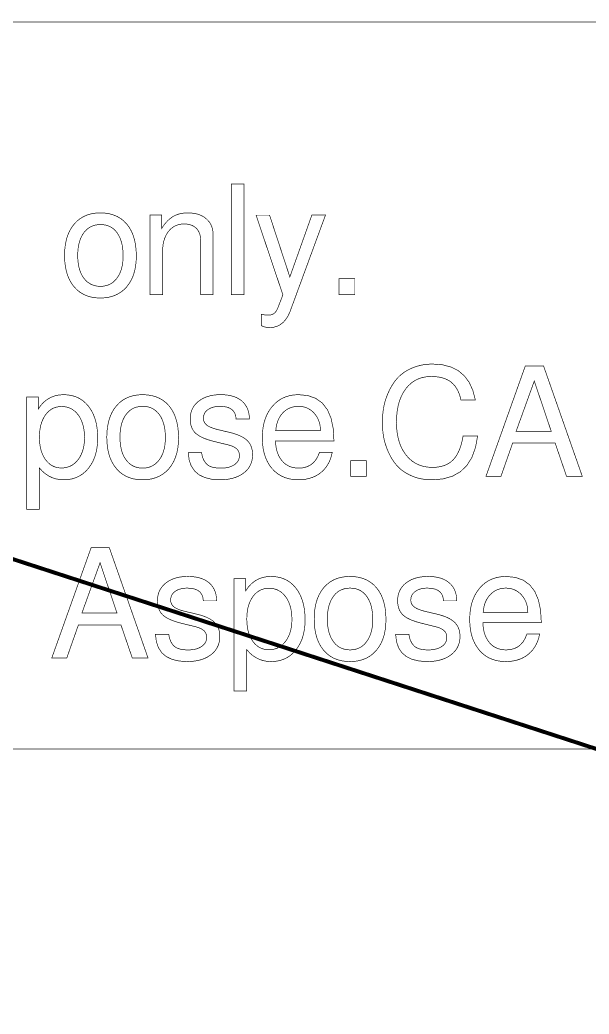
# Model space of a CAD drawing. Extents: x 0 to 840, y 0 to 273.
# Drawn here: x 99.7 to 134, y 213.6 to 273.4 of the extents above; entities that cross this region are included whole.
import ezdxf

# ---------------------------------------------------------------- set-up
doc = ezdxf.new("R2010")
doc.units = 0
doc.linetypes.add('1', pattern=[60.929508, 30.464754, -30.464754])
doc.layers.get('0').update_dxf_attribs({"linetype": 'CONTINUOUS'})

msp = doc.modelspace()

# ---------------------------------------------------------------- linework, layer by layer
at = {"color": 7, "linetype": '1', "const_width": 0.239}
msp.add_lwpolyline([(0, 273.254), (840.158, 0)], dxfattribs=at)
msp.add_lwpolyline([(0, 273.254), (840.158, 0)], dxfattribs=at)
at = {"color": 7, "const_width": 0.0392}
for points in [[(0, 273.254), (179.027, 273.254), (179.027, 229.533), (0, 229.533), (0, 273.254)], [(113.223, 263.499), (113.223, 256.859), (112.458, 256.859), (112.458, 263.499), (113.223, 263.499)], [(104.579, 261.768), (104.579, 261.768), (104.579, 261.768), (104.864, 261.754), (105.13, 261.713), (105.377, 261.644), (105.605, 261.547), (105.815, 261.422), (106.005, 261.27), (106.177, 261.09), (106.177, 261.09), (106.177, 261.09), (106.177, 261.09), (106.328, 260.884), (106.456, 260.656), (106.561, 260.405), (106.642, 260.131), (106.7, 259.834), (106.735, 259.515), (106.747, 259.172), (106.747, 259.172), (106.747, 259.172), (106.747, 259.172), (106.735, 258.847), (106.699, 258.542), (106.64, 258.257), (106.558, 257.993), (106.452, 257.749), (106.322, 257.526), (106.169, 257.323), (106.169, 257.323), (106.169, 257.323), (106.169, 257.323), (105.995, 257.144), (105.803, 256.993), (105.595, 256.869), (105.369, 256.773), (105.126, 256.704), (104.866, 256.663), (104.588, 256.649), (104.588, 256.649), (104.588, 256.649), (104.588, 256.649), (104.306, 256.663), (104.042, 256.705), (103.796, 256.774), (103.569, 256.871), (103.36, 256.996), (103.17, 257.148), (102.998, 257.328), (102.998, 257.328), (102.998, 257.328), (102.998, 257.328), (102.847, 257.533), (102.72, 257.759), (102.615, 258.006), (102.534, 258.275), (102.476, 258.565), (102.441, 258.876), (102.429, 259.209), (102.429, 259.209), (102.429, 259.209), (102.429, 259.209), (102.441, 259.542), (102.476, 259.853), (102.534, 260.144), (102.616, 260.412), (102.722, 260.66), (102.851, 260.885), (103.003, 261.09), (103.003, 261.09), (103.003, 261.09), (103.003, 261.09), (103.175, 261.27), (103.366, 261.422), (103.573, 261.547), (103.798, 261.644), (104.041, 261.713), (104.301, 261.755), (104.579, 261.768)], [(107.567, 261.632), (108.268, 261.632), (108.268, 260.83), (108.268, 260.83), (108.268, 260.83), (108.36, 260.968), (108.454, 261.093), (108.55, 261.208), (108.649, 261.311), (108.749, 261.402), (108.851, 261.482), (108.956, 261.55), (108.956, 261.55), (108.956, 261.55), (108.956, 261.55), (109.065, 261.608), (109.18, 261.657), (109.301, 261.697), (109.429, 261.728), (109.564, 261.75), (109.705, 261.764), (109.853, 261.768), (109.853, 261.768), (109.853, 261.768), (109.853, 261.768), (110.045, 261.761), (110.225, 261.739), (110.394, 261.703), (110.552, 261.652), (110.698, 261.587), (110.832, 261.508), (110.955, 261.413), (110.955, 261.413), (110.955, 261.413), (110.955, 261.413), (111.064, 261.307), (111.156, 261.191), (111.231, 261.065), (111.289, 260.93), (111.331, 260.785), (111.356, 260.63), (111.365, 260.466), (111.365, 260.466), (111.365, 256.859), (110.609, 256.859), (110.609, 260.165), (110.609, 260.165), (110.609, 260.165), (110.603, 260.284), (110.587, 260.396), (110.56, 260.501), (110.522, 260.598), (110.474, 260.689), (110.415, 260.773), (110.344, 260.849), (110.344, 260.849), (110.344, 260.849), (110.344, 260.849), (110.265, 260.917), (110.178, 260.974), (110.083, 261.021), (109.98, 261.057), (109.869, 261.083), (109.751, 261.099), (109.625, 261.104), (109.625, 261.104), (109.625, 261.104), (109.625, 261.104), (109.463, 261.095), (109.31, 261.068), (109.167, 261.023), (109.033, 260.96), (108.908, 260.878), (108.793, 260.779), (108.687, 260.662), (108.687, 260.662), (108.687, 260.662), (108.687, 260.662), (108.593, 260.53), (108.513, 260.386), (108.448, 260.231), (108.397, 260.063), (108.36, 259.885), (108.339, 259.694), (108.331, 259.492), (108.331, 259.492), (108.331, 256.859), (107.567, 256.859), (107.567, 261.632)], [(117.303, 261.632), (118.123, 261.632), (116.001, 255.857), (116.001, 255.857), (116.001, 255.857), (115.884, 255.596), (115.748, 255.375), (115.592, 255.195), (115.416, 255.054), (115.221, 254.954), (115.006, 254.893), (114.771, 254.873), (114.771, 254.873), (114.771, 254.873), (114.771, 254.873), (114.691, 254.876), (114.614, 254.883), (114.539, 254.895), (114.466, 254.912), (114.395, 254.934), (114.327, 254.96), (114.261, 254.992), (114.261, 254.992), (114.261, 255.675), (114.261, 255.675), (114.261, 255.675), (114.329, 255.66), (114.394, 255.648), (114.455, 255.638), (114.512, 255.63), (114.565, 255.625), (114.615, 255.621), (114.661, 255.62), (114.661, 255.62), (114.661, 255.62), (114.661, 255.62), (114.727, 255.622), (114.788, 255.629), (114.846, 255.639), (114.899, 255.654), (114.948, 255.674), (114.993, 255.697), (115.035, 255.725), (115.035, 255.725), (115.035, 255.725), (115.035, 255.725), (115.073, 255.758), (115.11, 255.797), (115.145, 255.842), (115.179, 255.894), (115.211, 255.951), (115.242, 256.015), (115.271, 256.084), (115.271, 256.084), (115.562, 256.84), (113.95, 261.631), (114.761, 261.631), (115.981, 257.915), (117.303, 261.632)], [(104.587, 261.067), (104.411, 261.057), (104.245, 261.027), (104.091, 260.976), (103.948, 260.905), (103.816, 260.814), (103.695, 260.703), (103.585, 260.571), (103.585, 260.571), (103.585, 260.571), (103.585, 260.571), (103.489, 260.422), (103.407, 260.257), (103.34, 260.078), (103.288, 259.883), (103.251, 259.674), (103.229, 259.449), (103.221, 259.209), (103.221, 259.209), (103.221, 259.209), (103.221, 259.209), (103.229, 258.97), (103.251, 258.745), (103.288, 258.535), (103.34, 258.341), (103.407, 258.162), (103.489, 257.997), (103.585, 257.848), (103.585, 257.848), (103.585, 257.848), (103.585, 257.848), (103.695, 257.716), (103.816, 257.605), (103.948, 257.514), (104.091, 257.443), (104.245, 257.392), (104.411, 257.362), (104.587, 257.352), (104.587, 257.352), (104.587, 257.352), (104.587, 257.352), (104.762, 257.362), (104.925, 257.392), (105.078, 257.443), (105.221, 257.514), (105.353, 257.605), (105.474, 257.716), (105.585, 257.848), (105.585, 257.848), (105.585, 257.848), (105.585, 257.848), (105.683, 257.997), (105.766, 258.159), (105.833, 258.336), (105.886, 258.527), (105.924, 258.731), (105.946, 258.95), (105.954, 259.182), (105.954, 259.182), (105.954, 259.182), (105.954, 259.182), (105.946, 259.427), (105.924, 259.656), (105.888, 259.869), (105.836, 260.067), (105.77, 260.249), (105.689, 260.416), (105.594, 260.567), (105.594, 260.567), (105.594, 260.567), (105.594, 260.567), (105.485, 260.7), (105.365, 260.812), (105.233, 260.904), (105.089, 260.976), (104.934, 261.027), (104.766, 261.057), (104.587, 261.067)], [(119.89, 257.806), (119.89, 256.859), (118.943, 256.859), (118.943, 257.806), (119.89, 257.806)], [(121.548, 249.171), (121.548, 249.171), (121.548, 249.171), (121.549, 249.301), (121.554, 249.431), (121.562, 249.56), (121.573, 249.689), (121.587, 249.817), (121.605, 249.945), (121.625, 250.073), (121.625, 250.073), (121.625, 250.073), (121.625, 250.073), (121.65, 250.201), (121.681, 250.331), (121.718, 250.462), (121.76, 250.595), (121.808, 250.729), (121.862, 250.865), (121.921, 251.002), (121.921, 251.002), (121.921, 251.002), (121.921, 251.002), (121.986, 251.138), (122.055, 251.268), (122.128, 251.393), (122.205, 251.514), (122.287, 251.629), (122.373, 251.739), (122.463, 251.845), (122.463, 251.845), (122.463, 251.845), (122.463, 251.845), (122.56, 251.945), (122.666, 252.04), (122.782, 252.13), (122.907, 252.216), (123.041, 252.296), (123.185, 252.371), (123.337, 252.441), (123.337, 252.441), (123.337, 252.441), (123.337, 252.441), (123.498, 252.504), (123.664, 252.557), (123.836, 252.601), (124.013, 252.635), (124.197, 252.659), (124.386, 252.673), (124.581, 252.678), (124.581, 252.678), (124.581, 252.678), (124.581, 252.678), (125.164, 252.634), (125.674, 252.501), (126.112, 252.28), (126.478, 251.97), (126.771, 251.572), (126.992, 251.085), (127.14, 250.51), (127.14, 250.51), (126.275, 250.51), (126.275, 250.51), (126.275, 250.51), (126.227, 250.706), (126.168, 250.887), (126.098, 251.054), (126.016, 251.206), (125.922, 251.344), (125.817, 251.467), (125.701, 251.576), (125.701, 251.576), (125.701, 251.576), (125.701, 251.576), (125.571, 251.67), (125.426, 251.75), (125.267, 251.815), (125.092, 251.866), (124.903, 251.902), (124.699, 251.924), (124.48, 251.931), (124.48, 251.931), (124.48, 251.931), (124.48, 251.931), (124.212, 251.916), (123.961, 251.871), (123.727, 251.795), (123.509, 251.69), (123.307, 251.554), (123.123, 251.389), (122.954, 251.193), (122.954, 251.193), (122.954, 251.193), (122.954, 251.193), (122.806, 250.971), (122.68, 250.728), (122.577, 250.462), (122.497, 250.174), (122.44, 249.865), (122.406, 249.533), (122.394, 249.18), (122.394, 249.18), (122.394, 249.18), (122.394, 249.18), (122.406, 248.834), (122.442, 248.509), (122.501, 248.205), (122.584, 247.922), (122.691, 247.66), (122.822, 247.419), (122.977, 247.199), (122.977, 247.199), (122.977, 247.199), (122.977, 247.199), (123.152, 247.005), (123.343, 246.84), (123.552, 246.705), (123.777, 246.601), (124.019, 246.526), (124.277, 246.481), (124.553, 246.466), (124.553, 246.466), (124.553, 246.466), (124.553, 246.466), (124.779, 246.475), (124.99, 246.503), (125.185, 246.55), (125.364, 246.616), (125.528, 246.7), (125.677, 246.804), (125.809, 246.926), (125.809, 246.926), (125.809, 246.926), (125.809, 246.926), (125.929, 247.067), (126.036, 247.23), (126.132, 247.413), (126.217, 247.616), (126.29, 247.841), (126.351, 248.086), (126.401, 248.351), (126.401, 248.351), (127.276, 248.351), (127.276, 248.351), (127.276, 248.351), (127.146, 247.653), (126.93, 247.062), (126.627, 246.578), (126.236, 246.202), (125.759, 245.934), (125.195, 245.772), (124.543, 245.719), (124.543, 245.719), (124.543, 245.719), (124.543, 245.719), (124.351, 245.723), (124.164, 245.738), (123.984, 245.761), (123.809, 245.794), (123.639, 245.837), (123.476, 245.889), (123.318, 245.951), (123.318, 245.951), (123.318, 245.951), (123.318, 245.951), (123.168, 246.02), (123.026, 246.093), (122.894, 246.172), (122.77, 246.256), (122.656, 246.345), (122.55, 246.439), (122.453, 246.538), (122.453, 246.538), (122.453, 246.538), (122.453, 246.538), (122.363, 246.642), (122.277, 246.751), (122.196, 246.865), (122.119, 246.984), (122.047, 247.108), (121.979, 247.237), (121.915, 247.371), (121.915, 247.371), (121.915, 247.371), (121.915, 247.371), (121.857, 247.507), (121.804, 247.641), (121.757, 247.774), (121.715, 247.904), (121.679, 248.033), (121.649, 248.161), (121.624, 248.287), (121.624, 248.287), (121.624, 248.287), (121.624, 248.287), (121.603, 248.412), (121.586, 248.537), (121.572, 248.663), (121.561, 248.79), (121.553, 248.916), (121.549, 249.044), (121.548, 249.171)], [(131.941, 247.923), (129.381, 247.923), (128.68, 245.929), (127.778, 245.929), (130.146, 252.569), (131.24, 252.569), (133.571, 245.929), (132.624, 245.929), (131.941, 247.923)], [(130.684, 251.658), (129.591, 248.634), (131.704, 248.634), (130.684, 251.658)], [(100.152, 243.943), (100.152, 250.701), (100.854, 250.701), (100.854, 249.982), (100.854, 249.982), (100.854, 249.982), (101.016, 250.209), (101.197, 250.401), (101.396, 250.558), (101.613, 250.68), (101.849, 250.768), (102.103, 250.82), (102.375, 250.838), (102.375, 250.838), (102.375, 250.838), (102.375, 250.838), (102.637, 250.823), (102.884, 250.78), (103.114, 250.709), (103.328, 250.609), (103.526, 250.48), (103.707, 250.322), (103.873, 250.136), (103.873, 250.136), (103.873, 250.136), (103.873, 250.136), (104.019, 249.926), (104.143, 249.695), (104.244, 249.443), (104.323, 249.171), (104.379, 248.879), (104.413, 248.566), (104.424, 248.233), (104.424, 248.233), (104.424, 248.233), (104.424, 248.233), (104.413, 247.917), (104.378, 247.619), (104.321, 247.34), (104.241, 247.079), (104.138, 246.836), (104.012, 246.612), (103.864, 246.407), (103.864, 246.407), (103.864, 246.407), (103.864, 246.407), (103.696, 246.224), (103.514, 246.07), (103.318, 245.944), (103.106, 245.845), (102.88, 245.775), (102.639, 245.733), (102.384, 245.719), (102.384, 245.719), (102.384, 245.719), (102.384, 245.719), (102.138, 245.734), (101.904, 245.777), (101.682, 245.85), (101.472, 245.951), (101.275, 246.081), (101.09, 246.241), (100.917, 246.429), (100.917, 246.429), (100.917, 243.943), (100.152, 243.943)], [(107.12, 250.838), (107.12, 250.838), (107.12, 250.838), (107.405, 250.824), (107.671, 250.783), (107.918, 250.714), (108.146, 250.617), (108.356, 250.492), (108.547, 250.34), (108.719, 250.159), (108.719, 250.159), (108.719, 250.159), (108.719, 250.159), (108.87, 249.954), (108.998, 249.726), (109.102, 249.475), (109.183, 249.201), (109.241, 248.904), (109.276, 248.585), (109.288, 248.242), (109.288, 248.242), (109.288, 248.242), (109.288, 248.242), (109.276, 247.917), (109.241, 247.612), (109.182, 247.327), (109.099, 247.063), (108.993, 246.819), (108.863, 246.596), (108.71, 246.393), (108.71, 246.393), (108.71, 246.393), (108.71, 246.393), (108.536, 246.214), (108.345, 246.063), (108.136, 245.939), (107.91, 245.843), (107.667, 245.774), (107.407, 245.733), (107.129, 245.719), (107.129, 245.719), (107.129, 245.719), (107.129, 245.719), (106.847, 245.733), (106.583, 245.774), (106.337, 245.844), (106.11, 245.941), (105.902, 246.065), (105.711, 246.218), (105.54, 246.398), (105.54, 246.398), (105.54, 246.398), (105.54, 246.398), (105.389, 246.602), (105.261, 246.828), (105.156, 247.076), (105.075, 247.344), (105.017, 247.635), (104.982, 247.946), (104.97, 248.279), (104.97, 248.279), (104.97, 248.279), (104.97, 248.279), (104.982, 248.612), (105.017, 248.923), (105.076, 249.213), (105.158, 249.482), (105.263, 249.729), (105.392, 249.955), (105.544, 250.16), (105.544, 250.16), (105.544, 250.16), (105.544, 250.16), (105.717, 250.34), (105.907, 250.492), (106.115, 250.617), (106.34, 250.714), (106.582, 250.783), (106.843, 250.824), (107.12, 250.838)], [(110.673, 247.35), (110.673, 247.35), (110.673, 247.35), (110.692, 247.231), (110.719, 247.119), (110.754, 247.015), (110.796, 246.918), (110.846, 246.828), (110.903, 246.746), (110.968, 246.671), (110.968, 246.671), (110.968, 246.671), (110.968, 246.671), (111.045, 246.604), (111.138, 246.548), (111.246, 246.502), (111.371, 246.466), (111.511, 246.441), (111.667, 246.426), (111.838, 246.42), (111.838, 246.42), (111.838, 246.42), (111.838, 246.42), (111.977, 246.425), (112.108, 246.437), (112.232, 246.458), (112.347, 246.487), (112.454, 246.525), (112.553, 246.571), (112.644, 246.625), (112.644, 246.625), (112.644, 246.625), (112.644, 246.625), (112.725, 246.687), (112.794, 246.753), (112.85, 246.825), (112.893, 246.903), (112.924, 246.986), (112.943, 247.074), (112.949, 247.168), (112.949, 247.168), (112.949, 247.168), (112.949, 247.168), (112.946, 247.241), (112.935, 247.31), (112.917, 247.374), (112.893, 247.434), (112.861, 247.489), (112.822, 247.54), (112.776, 247.587), (112.776, 247.587), (112.776, 247.587), (112.776, 247.587), (112.722, 247.63), (112.66, 247.67), (112.588, 247.708), (112.507, 247.743), (112.417, 247.775), (112.319, 247.805), (112.211, 247.833), (112.211, 247.833), (111.501, 248.006), (111.501, 248.006), (111.501, 248.006), (111.27, 248.065), (111.059, 248.129), (110.869, 248.197), (110.701, 248.269), (110.553, 248.345), (110.427, 248.426), (110.321, 248.511), (110.321, 248.511), (110.321, 248.511), (110.321, 248.511), (110.233, 248.604), (110.159, 248.707), (110.098, 248.82), (110.05, 248.945), (110.016, 249.08), (109.996, 249.225), (109.989, 249.381), (109.989, 249.381), (109.989, 249.381), (109.989, 249.381), (109.999, 249.566), (110.03, 249.739), (110.081, 249.902), (110.153, 250.053), (110.245, 250.194), (110.357, 250.324), (110.49, 250.442), (110.49, 250.442), (110.49, 250.442), (110.49, 250.442), (110.64, 250.547), (110.803, 250.636), (110.98, 250.709), (111.17, 250.766), (111.373, 250.806), (111.59, 250.831), (111.82, 250.839), (111.82, 250.839), (111.82, 250.839), (111.82, 250.839), (112.049, 250.831), (112.262, 250.807), (112.46, 250.768), (112.642, 250.714), (112.809, 250.643), (112.96, 250.558), (113.095, 250.456), (113.095, 250.456), (113.095, 250.456), (113.095, 250.456), (113.214, 250.34), (113.314, 250.212), (113.397, 250.07), (113.462, 249.915), (113.509, 249.747), (113.539, 249.566), (113.55, 249.372), (113.55, 249.372), (112.749, 249.372), (112.749, 249.372), (112.749, 249.372), (112.723, 249.575), (112.66, 249.747), (112.56, 249.887), (112.423, 249.997), (112.25, 250.075), (112.04, 250.122), (111.792, 250.137), (111.792, 250.137), (111.792, 250.137), (111.792, 250.137), (111.664, 250.133), (111.543, 250.121), (111.43, 250.101), (111.324, 250.073), (111.227, 250.037), (111.137, 249.993), (111.055, 249.942), (111.055, 249.942), (111.055, 249.942), (111.055, 249.942), (110.983, 249.883), (110.921, 249.819), (110.871, 249.749), (110.832, 249.674), (110.804, 249.594), (110.787, 249.509), (110.782, 249.418), (110.782, 249.418), (110.782, 249.418), (110.782, 249.418), (110.786, 249.347), (110.799, 249.28), (110.82, 249.217), (110.85, 249.158), (110.888, 249.102), (110.935, 249.051), (110.991, 249.004), (110.991, 249.004), (110.991, 249.004), (110.991, 249.004), (111.056, 248.959), (111.132, 248.916), (111.217, 248.876), (111.314, 248.838), (111.42, 248.801), (111.537, 248.767), (111.665, 248.734), (111.665, 248.734), (112.393, 248.561), (112.393, 248.561), (112.393, 248.561), (112.588, 248.509), (112.767, 248.451), (112.93, 248.387), (113.077, 248.318), (113.208, 248.242), (113.323, 248.161), (113.422, 248.074), (113.422, 248.074), (113.422, 248.074), (113.422, 248.074), (113.507, 247.98), (113.579, 247.877), (113.637, 247.766), (113.683, 247.645), (113.715, 247.516), (113.735, 247.378), (113.741, 247.232), (113.741, 247.232), (113.741, 247.232), (113.741, 247.232), (113.73, 247.04), (113.698, 246.859), (113.644, 246.69), (113.567, 246.533), (113.47, 246.387), (113.35, 246.253), (113.209, 246.13), (113.209, 246.13), (113.209, 246.13), (113.209, 246.13), (113.049, 246.021), (112.874, 245.929), (112.684, 245.854), (112.479, 245.795), (112.259, 245.753), (112.024, 245.728), (111.774, 245.72), (111.774, 245.72), (111.774, 245.72), (111.774, 245.72), (111.282, 245.753), (110.864, 245.853), (110.519, 246.019), (110.247, 246.252), (110.048, 246.552), (109.923, 246.918), (109.87, 247.35), (109.87, 247.35), (110.673, 247.35)], [(118.633, 248.06), (115.117, 248.06), (115.117, 248.06), (115.117, 248.06), (115.13, 247.853), (115.156, 247.658), (115.197, 247.475), (115.253, 247.304), (115.322, 247.146), (115.406, 247), (115.505, 246.867), (115.505, 246.867), (115.505, 246.867), (115.505, 246.867), (115.616, 246.748), (115.738, 246.648), (115.872, 246.566), (116.017, 246.502), (116.173, 246.457), (116.341, 246.43), (116.52, 246.42), (116.52, 246.42), (116.52, 246.42), (116.52, 246.42), (116.773, 246.44), (117.001, 246.499), (117.204, 246.596), (117.383, 246.733), (117.536, 246.908), (117.664, 247.123), (117.768, 247.377), (117.768, 247.377), (118.533, 247.377), (118.533, 247.377), (118.533, 247.377), (118.483, 247.16), (118.418, 246.957), (118.336, 246.769), (118.238, 246.595), (118.125, 246.434), (117.995, 246.288), (117.85, 246.156), (117.85, 246.156), (117.85, 246.156), (117.85, 246.156), (117.69, 246.04), (117.52, 245.942), (117.337, 245.862), (117.143, 245.799), (116.938, 245.755), (116.721, 245.728), (116.492, 245.719), (116.492, 245.719), (116.492, 245.719), (116.492, 245.719), (116.215, 245.733), (115.954, 245.774), (115.711, 245.844), (115.484, 245.941), (115.275, 246.065), (115.083, 246.218), (114.908, 246.398), (114.908, 246.398), (114.908, 246.398), (114.908, 246.398), (114.753, 246.602), (114.622, 246.826), (114.515, 247.071), (114.432, 247.335), (114.372, 247.621), (114.337, 247.926), (114.325, 248.251), (114.325, 248.251), (114.325, 248.251), (114.325, 248.251), (114.337, 248.578), (114.373, 248.885), (114.434, 249.172), (114.52, 249.441), (114.629, 249.691), (114.763, 249.921), (114.922, 250.132), (114.922, 250.132), (114.922, 250.132), (114.922, 250.132), (115.1, 250.32), (115.295, 250.478), (115.506, 250.608), (115.733, 250.709), (115.976, 250.781), (116.235, 250.824), (116.511, 250.838), (116.511, 250.838), (116.511, 250.838), (116.511, 250.838), (117.074, 250.781), (117.55, 250.611), (117.94, 250.328), (118.243, 249.931), (118.46, 249.421), (118.59, 248.797), (118.633, 248.06)], [(102.247, 250.127), (102.08, 250.117), (101.923, 250.086), (101.775, 250.035), (101.637, 249.962), (101.509, 249.87), (101.39, 249.756), (101.281, 249.622), (101.281, 249.622), (101.281, 249.622), (101.281, 249.622), (101.185, 249.471), (101.103, 249.306), (101.036, 249.128), (100.984, 248.936), (100.947, 248.73), (100.925, 248.511), (100.917, 248.279), (100.917, 248.279), (100.917, 248.279), (100.917, 248.279), (100.925, 248.046), (100.947, 247.827), (100.984, 247.622), (101.036, 247.43), (101.103, 247.251), (101.185, 247.087), (101.281, 246.935), (101.281, 246.935), (101.281, 246.935), (101.281, 246.935), (101.39, 246.801), (101.509, 246.688), (101.637, 246.595), (101.775, 246.523), (101.923, 246.471), (102.08, 246.44), (102.247, 246.43), (102.247, 246.43), (102.247, 246.43), (102.247, 246.43), (102.419, 246.44), (102.582, 246.471), (102.734, 246.523), (102.878, 246.595), (103.011, 246.688), (103.135, 246.801), (103.249, 246.935), (103.249, 246.935), (103.249, 246.935), (103.249, 246.935), (103.35, 247.086), (103.436, 247.249), (103.507, 247.425), (103.561, 247.613), (103.6, 247.813), (103.624, 248.026), (103.631, 248.251), (103.631, 248.251), (103.631, 248.251), (103.631, 248.251), (103.624, 248.489), (103.601, 248.712), (103.562, 248.922), (103.508, 249.117), (103.439, 249.298), (103.354, 249.465), (103.253, 249.618), (103.253, 249.618), (103.253, 249.618), (103.253, 249.618), (103.14, 249.753), (103.017, 249.868), (102.883, 249.961), (102.74, 250.034), (102.586, 250.086), (102.421, 250.117), (102.247, 250.127)], [(107.129, 250.137), (106.952, 250.127), (106.787, 250.097), (106.632, 250.046), (106.489, 249.975), (106.357, 249.884), (106.236, 249.773), (106.127, 249.641), (106.127, 249.641), (106.127, 249.641), (106.127, 249.641), (106.03, 249.492), (105.948, 249.327), (105.881, 249.148), (105.829, 248.953), (105.792, 248.743), (105.77, 248.519), (105.762, 248.279), (105.762, 248.279), (105.762, 248.279), (105.762, 248.279), (105.77, 248.039), (105.792, 247.815), (105.829, 247.605), (105.881, 247.411), (105.948, 247.231), (106.03, 247.067), (106.127, 246.918), (106.127, 246.918), (106.127, 246.918), (106.127, 246.918), (106.236, 246.786), (106.357, 246.675), (106.489, 246.583), (106.632, 246.513), (106.787, 246.462), (106.952, 246.431), (107.129, 246.421), (107.129, 246.421), (107.129, 246.421), (107.129, 246.421), (107.303, 246.431), (107.467, 246.462), (107.62, 246.513), (107.762, 246.583), (107.894, 246.675), (108.016, 246.786), (108.126, 246.918), (108.126, 246.918), (108.126, 246.918), (108.126, 246.918), (108.224, 247.066), (108.307, 247.229), (108.375, 247.406), (108.427, 247.596), (108.465, 247.801), (108.487, 248.02), (108.495, 248.252), (108.495, 248.252), (108.495, 248.252), (108.495, 248.252), (108.488, 248.497), (108.466, 248.726), (108.429, 248.939), (108.377, 249.137), (108.311, 249.319), (108.231, 249.486), (108.135, 249.636), (108.135, 249.636), (108.135, 249.636), (108.135, 249.636), (108.027, 249.769), (107.906, 249.882), (107.774, 249.974), (107.63, 250.045), (107.475, 250.097), (107.308, 250.127), (107.129, 250.137)], [(117.823, 248.679), (117.823, 248.679), (117.823, 248.679), (117.815, 248.852), (117.792, 249.017), (117.754, 249.174), (117.701, 249.322), (117.632, 249.462), (117.548, 249.594), (117.449, 249.718), (117.449, 249.718), (117.449, 249.718), (117.449, 249.718), (117.338, 249.829), (117.219, 249.923), (117.092, 250), (116.957, 250.06), (116.814, 250.103), (116.662, 250.128), (116.502, 250.137), (116.502, 250.137), (116.502, 250.137), (116.502, 250.137), (116.342, 250.129), (116.191, 250.104), (116.047, 250.064), (115.912, 250.007), (115.785, 249.935), (115.666, 249.846), (115.555, 249.741), (115.555, 249.741), (115.555, 249.741), (115.555, 249.741), (115.455, 249.622), (115.368, 249.492), (115.295, 249.352), (115.235, 249.2), (115.189, 249.037), (115.155, 248.864), (115.135, 248.679), (117.823, 248.679)], [(120.582, 246.876), (120.582, 245.929), (119.635, 245.929), (119.635, 246.876), (120.582, 246.876)], [(105.822, 236.993), (103.263, 236.993), (102.561, 234.998), (101.659, 234.998), (104.028, 241.639), (105.121, 241.639), (107.453, 234.998), (106.505, 234.998), (105.822, 236.993)], [(104.565, 240.728), (103.472, 237.704), (105.586, 237.704), (104.565, 240.728)], [(108.701, 236.419), (108.701, 236.419), (108.701, 236.419), (108.72, 236.301), (108.747, 236.189), (108.782, 236.085), (108.824, 235.988), (108.874, 235.898), (108.931, 235.816), (108.996, 235.741), (108.996, 235.741), (108.996, 235.741), (108.996, 235.741), (109.073, 235.674), (109.166, 235.618), (109.274, 235.572), (109.399, 235.536), (109.539, 235.511), (109.695, 235.495), (109.866, 235.49), (109.866, 235.49), (109.866, 235.49), (109.866, 235.49), (110.005, 235.494), (110.136, 235.507), (110.26, 235.528), (110.375, 235.557), (110.482, 235.595), (110.581, 235.641), (110.672, 235.695), (110.672, 235.695), (110.672, 235.695), (110.672, 235.695), (110.753, 235.757), (110.822, 235.823), (110.878, 235.895), (110.921, 235.973), (110.952, 236.056), (110.971, 236.144), (110.977, 236.237), (110.977, 236.237), (110.977, 236.237), (110.977, 236.237), (110.974, 236.311), (110.963, 236.38), (110.946, 236.444), (110.921, 236.504), (110.889, 236.559), (110.85, 236.61), (110.804, 236.656), (110.804, 236.656), (110.804, 236.656), (110.804, 236.656), (110.75, 236.699), (110.688, 236.74), (110.616, 236.777), (110.535, 236.813), (110.445, 236.845), (110.347, 236.875), (110.239, 236.902), (110.239, 236.902), (109.529, 237.075), (109.529, 237.075), (109.529, 237.075), (109.298, 237.135), (109.087, 237.199), (108.897, 237.267), (108.729, 237.339), (108.581, 237.415), (108.455, 237.496), (108.349, 237.581), (108.349, 237.581), (108.349, 237.581), (108.349, 237.581), (108.261, 237.674), (108.187, 237.777), (108.126, 237.89), (108.078, 238.015), (108.044, 238.149), (108.024, 238.295), (108.017, 238.451), (108.017, 238.451), (108.017, 238.451), (108.017, 238.451), (108.027, 238.635), (108.058, 238.809), (108.109, 238.972), (108.181, 239.123), (108.273, 239.264), (108.385, 239.393), (108.518, 239.512), (108.518, 239.512), (108.518, 239.512), (108.518, 239.512), (108.668, 239.617), (108.831, 239.706), (109.008, 239.779), (109.198, 239.836), (109.401, 239.876), (109.618, 239.9), (109.848, 239.908), (109.848, 239.908), (109.848, 239.908), (109.848, 239.908), (110.077, 239.901), (110.29, 239.877), (110.488, 239.838), (110.67, 239.784), (110.837, 239.713), (110.988, 239.627), (111.123, 239.526), (111.123, 239.526), (111.123, 239.526), (111.123, 239.526), (111.242, 239.41), (111.342, 239.281), (111.425, 239.14), (111.49, 238.985), (111.537, 238.817), (111.567, 238.636), (111.578, 238.442), (111.578, 238.442), (110.777, 238.442), (110.777, 238.442), (110.777, 238.442), (110.751, 238.645), (110.688, 238.817), (110.588, 238.957), (110.451, 239.067), (110.278, 239.145), (110.068, 239.191), (109.82, 239.207), (109.82, 239.207), (109.82, 239.207), (109.82, 239.207), (109.692, 239.203), (109.571, 239.191), (109.458, 239.171), (109.352, 239.143), (109.255, 239.107), (109.165, 239.063), (109.083, 239.011), (109.083, 239.011), (109.083, 239.011), (109.083, 239.011), (109.011, 238.953), (108.949, 238.889), (108.899, 238.819), (108.86, 238.744), (108.832, 238.664), (108.815, 238.578), (108.81, 238.487), (108.81, 238.487), (108.81, 238.487), (108.81, 238.487), (108.814, 238.417), (108.827, 238.35), (108.848, 238.287), (108.878, 238.227), (108.916, 238.172), (108.963, 238.121), (109.019, 238.073), (109.019, 238.073), (109.019, 238.073), (109.019, 238.073), (109.084, 238.029), (109.16, 237.986), (109.245, 237.946), (109.342, 237.907), (109.448, 237.871), (109.565, 237.837), (109.693, 237.804), (109.693, 237.804), (110.421, 237.631), (110.421, 237.631), (110.421, 237.631), (110.616, 237.579), (110.795, 237.521), (110.958, 237.457), (111.105, 237.388), (111.236, 237.312), (111.351, 237.231), (111.45, 237.144), (111.45, 237.144), (111.45, 237.144), (111.45, 237.144), (111.535, 237.05), (111.607, 236.947), (111.665, 236.836), (111.711, 236.715), (111.743, 236.586), (111.763, 236.448), (111.769, 236.302), (111.769, 236.302), (111.769, 236.302), (111.769, 236.302), (111.759, 236.11), (111.726, 235.929), (111.672, 235.76), (111.595, 235.603), (111.498, 235.457), (111.378, 235.322), (111.237, 235.199), (111.237, 235.199), (111.237, 235.199), (111.237, 235.199), (111.077, 235.091), (110.902, 234.999), (110.712, 234.924), (110.507, 234.865), (110.287, 234.823), (110.052, 234.798), (109.802, 234.79), (109.802, 234.79), (109.802, 234.79), (109.802, 234.79), (109.31, 234.823), (108.892, 234.923), (108.547, 235.089), (108.275, 235.322), (108.076, 235.622), (107.951, 235.988), (107.898, 236.42), (107.898, 236.42), (108.701, 236.419)], [(112.626, 233.013), (112.626, 239.771), (113.328, 239.771), (113.328, 239.051), (113.328, 239.051), (113.328, 239.051), (113.49, 239.279), (113.671, 239.471), (113.87, 239.628), (114.087, 239.75), (114.323, 239.838), (114.577, 239.89), (114.849, 239.908), (114.849, 239.908), (114.849, 239.908), (114.849, 239.908), (115.111, 239.893), (115.358, 239.85), (115.588, 239.779), (115.802, 239.679), (116, 239.55), (116.181, 239.392), (116.347, 239.206), (116.347, 239.206), (116.347, 239.206), (116.347, 239.206), (116.493, 238.996), (116.617, 238.765), (116.718, 238.513), (116.797, 238.241), (116.853, 237.949), (116.887, 237.636), (116.898, 237.303), (116.898, 237.303), (116.898, 237.303), (116.898, 237.303), (116.887, 236.987), (116.852, 236.689), (116.795, 236.41), (116.715, 236.149), (116.612, 235.906), (116.486, 235.682), (116.338, 235.477), (116.338, 235.477), (116.338, 235.477), (116.338, 235.477), (116.17, 235.294), (115.988, 235.14), (115.792, 235.013), (115.58, 234.915), (115.354, 234.845), (115.113, 234.803), (114.858, 234.789), (114.858, 234.789), (114.858, 234.789), (114.858, 234.789), (114.612, 234.803), (114.378, 234.847), (114.156, 234.919), (113.946, 235.021), (113.749, 235.151), (113.564, 235.311), (113.391, 235.499), (113.391, 235.499), (113.391, 233.013), (112.626, 233.013)], [(119.594, 239.908), (119.594, 239.908), (119.594, 239.908), (119.879, 239.894), (120.145, 239.853), (120.392, 239.783), (120.62, 239.686), (120.83, 239.562), (121.021, 239.409), (121.193, 239.229), (121.193, 239.229), (121.193, 239.229), (121.193, 239.229), (121.344, 239.024), (121.472, 238.796), (121.576, 238.545), (121.657, 238.271), (121.716, 237.974), (121.75, 237.654), (121.762, 237.312), (121.762, 237.312), (121.762, 237.312), (121.762, 237.312), (121.75, 236.986), (121.715, 236.681), (121.656, 236.397), (121.573, 236.133), (121.467, 235.889), (121.337, 235.666), (121.184, 235.463), (121.184, 235.463), (121.184, 235.463), (121.184, 235.463), (121.01, 235.284), (120.819, 235.133), (120.61, 235.009), (120.384, 234.913), (120.141, 234.844), (119.881, 234.803), (119.603, 234.789), (119.603, 234.789), (119.603, 234.789), (119.603, 234.789), (119.321, 234.803), (119.057, 234.844), (118.812, 234.914), (118.584, 235.011), (118.376, 235.135), (118.186, 235.288), (118.014, 235.468), (118.014, 235.468), (118.014, 235.468), (118.014, 235.468), (117.863, 235.672), (117.735, 235.898), (117.63, 236.146), (117.549, 236.414), (117.491, 236.704), (117.456, 237.016), (117.444, 237.349), (117.444, 237.349), (117.444, 237.349), (117.444, 237.349), (117.456, 237.682), (117.491, 237.993), (117.55, 238.283), (117.632, 238.552), (117.737, 238.799), (117.866, 239.025), (118.018, 239.23), (118.018, 239.23), (118.018, 239.23), (118.018, 239.23), (118.191, 239.41), (118.381, 239.562), (118.589, 239.687), (118.814, 239.784), (119.056, 239.853), (119.317, 239.894), (119.594, 239.908)], [(123.147, 236.419), (123.147, 236.419), (123.147, 236.419), (123.166, 236.301), (123.193, 236.189), (123.228, 236.085), (123.27, 235.988), (123.32, 235.898), (123.377, 235.816), (123.442, 235.741), (123.442, 235.741), (123.442, 235.741), (123.442, 235.741), (123.519, 235.674), (123.612, 235.618), (123.72, 235.572), (123.845, 235.536), (123.985, 235.511), (124.141, 235.495), (124.312, 235.49), (124.312, 235.49), (124.312, 235.49), (124.312, 235.49), (124.451, 235.494), (124.583, 235.507), (124.706, 235.528), (124.821, 235.557), (124.928, 235.595), (125.027, 235.641), (125.118, 235.695), (125.118, 235.695), (125.118, 235.695), (125.118, 235.695), (125.199, 235.757), (125.268, 235.823), (125.324, 235.895), (125.367, 235.973), (125.398, 236.056), (125.417, 236.144), (125.423, 236.237), (125.423, 236.237), (125.423, 236.237), (125.423, 236.237), (125.42, 236.311), (125.409, 236.38), (125.392, 236.444), (125.367, 236.504), (125.335, 236.559), (125.296, 236.61), (125.25, 236.656), (125.25, 236.656), (125.25, 236.656), (125.25, 236.656), (125.196, 236.699), (125.134, 236.74), (125.062, 236.777), (124.981, 236.813), (124.892, 236.845), (124.793, 236.875), (124.685, 236.902), (124.685, 236.902), (123.975, 237.075), (123.975, 237.075), (123.975, 237.075), (123.744, 237.135), (123.533, 237.199), (123.344, 237.267), (123.175, 237.339), (123.027, 237.415), (122.901, 237.496), (122.795, 237.581), (122.795, 237.581), (122.795, 237.581), (122.795, 237.581), (122.707, 237.674), (122.633, 237.777), (122.572, 237.89), (122.524, 238.015), (122.49, 238.149), (122.47, 238.295), (122.463, 238.451), (122.463, 238.451), (122.463, 238.451), (122.463, 238.451), (122.473, 238.635), (122.504, 238.809), (122.555, 238.972), (122.627, 239.123), (122.719, 239.264), (122.831, 239.393), (122.964, 239.512), (122.964, 239.512), (122.964, 239.512), (122.964, 239.512), (123.114, 239.617), (123.277, 239.706), (123.454, 239.779), (123.644, 239.836), (123.847, 239.876), (124.064, 239.9), (124.294, 239.908), (124.294, 239.908), (124.294, 239.908), (124.294, 239.908), (124.523, 239.901), (124.736, 239.877), (124.934, 239.838), (125.116, 239.784), (125.283, 239.713), (125.434, 239.627), (125.569, 239.526), (125.569, 239.526), (125.569, 239.526), (125.569, 239.526), (125.688, 239.41), (125.788, 239.281), (125.871, 239.14), (125.936, 238.985), (125.983, 238.817), (126.013, 238.636), (126.024, 238.442), (126.024, 238.442), (125.223, 238.442), (125.223, 238.442), (125.223, 238.442), (125.197, 238.645), (125.134, 238.817), (125.034, 238.957), (124.897, 239.067), (124.724, 239.145), (124.514, 239.191), (124.267, 239.207), (124.267, 239.207), (124.267, 239.207), (124.267, 239.207), (124.138, 239.203), (124.017, 239.191), (123.904, 239.171), (123.798, 239.143), (123.701, 239.107), (123.611, 239.063), (123.529, 239.011), (123.529, 239.011), (123.529, 239.011), (123.529, 239.011), (123.457, 238.953), (123.395, 238.889), (123.345, 238.819), (123.306, 238.744), (123.278, 238.664), (123.261, 238.578), (123.256, 238.487), (123.256, 238.487), (123.256, 238.487), (123.256, 238.487), (123.26, 238.417), (123.273, 238.35), (123.294, 238.287), (123.324, 238.227), (123.362, 238.172), (123.41, 238.121), (123.465, 238.073), (123.465, 238.073), (123.465, 238.073), (123.465, 238.073), (123.53, 238.029), (123.606, 237.986), (123.691, 237.946), (123.788, 237.907), (123.894, 237.871), (124.011, 237.837), (124.139, 237.804), (124.139, 237.804), (124.867, 237.631), (124.867, 237.631), (124.867, 237.631), (125.062, 237.579), (125.241, 237.521), (125.404, 237.457), (125.551, 237.388), (125.682, 237.312), (125.797, 237.231), (125.897, 237.144), (125.897, 237.144), (125.897, 237.144), (125.897, 237.144), (125.981, 237.05), (126.053, 236.947), (126.111, 236.836), (126.157, 236.715), (126.189, 236.586), (126.209, 236.448), (126.215, 236.302), (126.215, 236.302), (126.215, 236.302), (126.215, 236.302), (126.205, 236.11), (126.172, 235.929), (126.118, 235.76), (126.041, 235.603), (125.944, 235.457), (125.824, 235.322), (125.683, 235.199), (125.683, 235.199), (125.683, 235.199), (125.683, 235.199), (125.523, 235.091), (125.348, 234.999), (125.158, 234.924), (124.953, 234.865), (124.733, 234.823), (124.498, 234.798), (124.248, 234.79), (124.248, 234.79), (124.248, 234.79), (124.248, 234.79), (123.756, 234.823), (123.338, 234.923), (122.993, 235.089), (122.721, 235.322), (122.522, 235.622), (122.397, 235.988), (122.344, 236.42), (122.344, 236.42), (123.147, 236.419)], [(131.107, 237.13), (127.591, 237.13), (127.591, 237.13), (127.591, 237.13), (127.604, 236.922), (127.63, 236.727), (127.671, 236.545), (127.727, 236.374), (127.796, 236.216), (127.88, 236.07), (127.979, 235.936), (127.979, 235.936), (127.979, 235.936), (127.979, 235.936), (128.09, 235.818), (128.212, 235.718), (128.346, 235.636), (128.491, 235.572), (128.647, 235.527), (128.815, 235.499), (128.994, 235.49), (128.994, 235.49), (128.994, 235.49), (128.994, 235.49), (129.247, 235.51), (129.475, 235.568), (129.678, 235.666), (129.857, 235.803), (130.01, 235.978), (130.138, 236.193), (130.242, 236.447), (130.242, 236.447), (131.007, 236.447), (131.007, 236.447), (131.007, 236.447), (130.957, 236.23), (130.892, 236.027), (130.81, 235.839), (130.712, 235.664), (130.599, 235.504), (130.469, 235.358), (130.324, 235.226), (130.324, 235.226), (130.324, 235.226), (130.324, 235.226), (130.164, 235.11), (129.994, 235.012), (129.811, 234.932), (129.617, 234.869), (129.412, 234.825), (129.195, 234.798), (128.966, 234.789), (128.966, 234.789), (128.966, 234.789), (128.966, 234.789), (128.689, 234.803), (128.428, 234.844), (128.185, 234.914), (127.958, 235.011), (127.749, 235.135), (127.557, 235.288), (127.382, 235.468), (127.382, 235.468), (127.382, 235.468), (127.382, 235.468), (127.227, 235.672), (127.096, 235.896), (126.989, 236.141), (126.906, 236.405), (126.846, 236.69), (126.811, 236.996), (126.799, 237.321), (126.799, 237.321), (126.799, 237.321), (126.799, 237.321), (126.811, 237.647), (126.847, 237.954), (126.908, 238.242), (126.994, 238.511), (127.103, 238.761), (127.237, 238.991), (127.396, 239.202), (127.396, 239.202), (127.396, 239.202), (127.396, 239.202), (127.574, 239.389), (127.769, 239.548), (127.98, 239.678), (128.207, 239.778), (128.45, 239.85), (128.709, 239.894), (128.985, 239.908), (128.985, 239.908), (128.985, 239.908), (128.985, 239.908), (129.548, 239.851), (130.024, 239.681), (130.414, 239.398), (130.717, 239.001), (130.934, 238.49), (131.064, 237.867), (131.107, 237.13)], [(114.721, 239.197), (114.554, 239.187), (114.397, 239.156), (114.249, 239.104), (114.111, 239.032), (113.983, 238.94), (113.864, 238.826), (113.755, 238.692), (113.755, 238.692), (113.755, 238.692), (113.755, 238.692), (113.659, 238.541), (113.577, 238.376), (113.51, 238.198), (113.458, 238.006), (113.421, 237.8), (113.399, 237.581), (113.391, 237.348), (113.391, 237.348), (113.391, 237.348), (113.391, 237.348), (113.399, 237.116), (113.421, 236.897), (113.458, 236.691), (113.51, 236.499), (113.577, 236.321), (113.659, 236.156), (113.755, 236.005), (113.755, 236.005), (113.755, 236.005), (113.755, 236.005), (113.864, 235.871), (113.983, 235.758), (114.111, 235.665), (114.249, 235.593), (114.397, 235.541), (114.554, 235.51), (114.721, 235.5), (114.721, 235.5), (114.721, 235.5), (114.721, 235.5), (114.893, 235.51), (115.056, 235.541), (115.209, 235.592), (115.352, 235.665), (115.485, 235.757), (115.609, 235.871), (115.723, 236.005), (115.723, 236.005), (115.723, 236.005), (115.723, 236.005), (115.825, 236.156), (115.91, 236.319), (115.981, 236.494), (116.035, 236.682), (116.074, 236.883), (116.098, 237.096), (116.106, 237.321), (116.106, 237.321), (116.106, 237.321), (116.106, 237.321), (116.098, 237.559), (116.075, 237.782), (116.036, 237.992), (115.982, 238.187), (115.913, 238.368), (115.828, 238.535), (115.727, 238.688), (115.727, 238.688), (115.727, 238.688), (115.727, 238.688), (115.614, 238.823), (115.491, 238.937), (115.357, 239.031), (115.214, 239.104), (115.06, 239.156), (114.895, 239.187), (114.721, 239.197)], [(119.603, 239.207), (119.426, 239.197), (119.261, 239.167), (119.106, 239.116), (118.963, 239.045), (118.831, 238.954), (118.71, 238.842), (118.601, 238.711), (118.601, 238.711), (118.601, 238.711), (118.601, 238.711), (118.504, 238.561), (118.422, 238.397), (118.355, 238.217), (118.303, 238.023), (118.266, 237.813), (118.244, 237.589), (118.236, 237.349), (118.236, 237.349), (118.236, 237.349), (118.236, 237.349), (118.244, 237.109), (118.266, 236.885), (118.303, 236.675), (118.355, 236.481), (118.422, 236.301), (118.504, 236.137), (118.601, 235.988), (118.601, 235.988), (118.601, 235.988), (118.601, 235.988), (118.71, 235.856), (118.831, 235.744), (118.963, 235.653), (119.106, 235.582), (119.261, 235.532), (119.426, 235.501), (119.603, 235.491), (119.603, 235.491), (119.603, 235.491), (119.603, 235.491), (119.777, 235.501), (119.941, 235.532), (120.094, 235.582), (120.236, 235.653), (120.368, 235.744), (120.49, 235.856), (120.6, 235.988), (120.6, 235.988), (120.6, 235.988), (120.6, 235.988), (120.698, 236.136), (120.781, 236.299), (120.849, 236.476), (120.901, 236.666), (120.939, 236.871), (120.961, 237.089), (120.969, 237.322), (120.969, 237.322), (120.969, 237.322), (120.969, 237.322), (120.962, 237.566), (120.94, 237.796), (120.903, 238.009), (120.852, 238.207), (120.785, 238.389), (120.705, 238.555), (120.609, 238.706), (120.609, 238.706), (120.609, 238.706), (120.609, 238.706), (120.501, 238.839), (120.38, 238.952), (120.248, 239.044), (120.104, 239.115), (119.949, 239.166), (119.782, 239.197), (119.603, 239.207)], [(130.297, 237.749), (130.297, 237.749), (130.297, 237.749), (130.289, 237.922), (130.266, 238.087), (130.228, 238.243), (130.175, 238.392), (130.106, 238.532), (130.022, 238.664), (129.923, 238.788), (129.923, 238.788), (129.923, 238.788), (129.923, 238.788), (129.812, 238.899), (129.694, 238.993), (129.566, 239.07), (129.431, 239.13), (129.288, 239.172), (129.136, 239.198), (128.976, 239.207), (128.976, 239.207), (128.976, 239.207), (128.976, 239.207), (128.816, 239.199), (128.665, 239.174), (128.521, 239.134), (128.386, 239.077), (128.259, 239.004), (128.14, 238.915), (128.029, 238.81), (128.029, 238.81), (128.029, 238.81), (128.029, 238.81), (127.929, 238.692), (127.842, 238.562), (127.769, 238.421), (127.709, 238.27), (127.663, 238.107), (127.629, 237.934), (127.61, 237.749), (130.297, 237.749)]]:
    msp.add_lwpolyline(points, dxfattribs=at)

doc.saveas('drawing.dxf')
